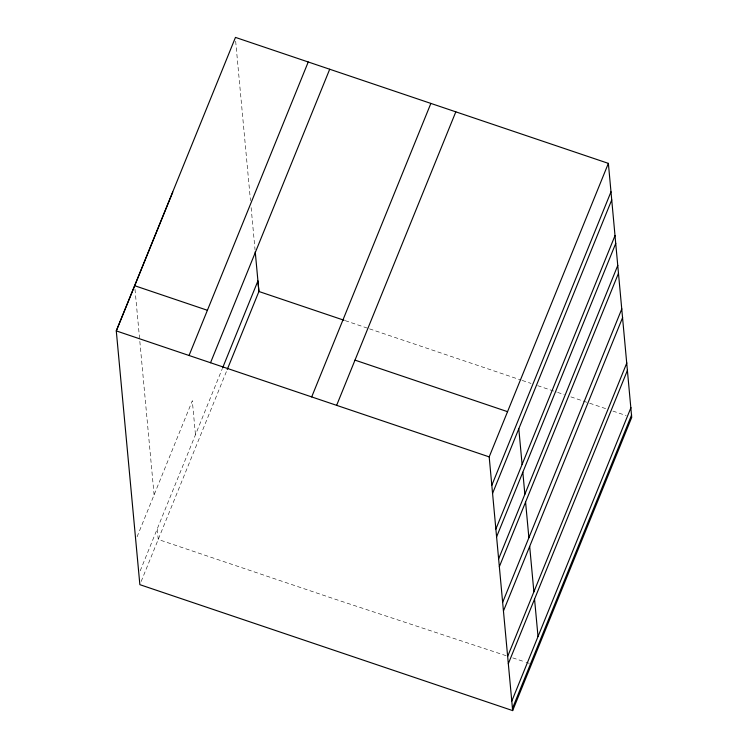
<?xml version="1.0" encoding="UTF-8"?>
<svg xmlns="http://www.w3.org/2000/svg" width="748" height="748" viewBox="0 0 748 748"><rect width="100%" height="100%" fill="white"/><g stroke="black" fill="none" stroke-linecap="round" stroke-linejoin="round"><path stroke-width="0.56" stroke-dasharray="3.74 2.81" d="M137.052 536.849L192.311 400.76L195.462 434.756M140.203 570.846L222.109 369.129M141.176 581.439L226.822 370.541M506.144 655.706L332.757 598.409L158.23 539.458L157.248 528.864M512.773 657.894L524.918 661.905M526.022 662.27L529.341 663.364M345.202 320.64L368.427 328.484M369.54 328.858L521.085 380.059M522.197 380.433L531.043 383.415M537.681 385.659L556.484 392.017M557.597 392.391L564.235 394.626M570.864 396.87L588.564 402.854M589.676 403.228L606.263 408.829M612.902 411.073L626.179 415.551M235.657 41.205L250.477 200.623M251.122 207.598L255.04 249.776M134.986 289.186L154.097 494.867"/><path stroke-width="1.12" d="M189.048 355.487L308.232 61.981M210.525 362.743L329.709 69.237M222.549 368.053L257.938 280.902L258.911 291.496L227.261 369.456M311.692 396.917L430.876 103.411M336.637 405.341L455.822 111.835M512.66 710.6L489.192 456.878L608.376 163.373L235.47 37.4L116.286 330.906L139.867 584.665L512.66 710.6L631.714 417.421L608.376 163.373M491.819 485.302L611.004 191.797M492.567 493.381L611.752 199.875M495.868 529.06L615.052 235.545M496.588 536.858L615.772 243.352M498.626 558.878L617.811 265.362M499.346 566.675L618.531 273.17M502.647 602.346L621.831 308.84M503.451 611.004L622.635 317.498M507.649 656.435L626.833 362.92M508.322 663.682L627.507 370.166M511.791 701.128L630.966 407.613M512.455 708.375L631.639 414.86M172.779 192.086L116.286 330.906L489.192 456.878M344.089 320.266L258.911 291.496L255.236 251.814M134.659 285.708L207.402 310.28M355.001 360.134L507.546 411.671M518.803 428.772L522.104 464.443M522.833 472.24L524.862 494.26M525.582 502.076L528.883 537.747M529.678 546.414L533.885 591.836M534.549 599.092L538.018 636.539"/></g></svg>
